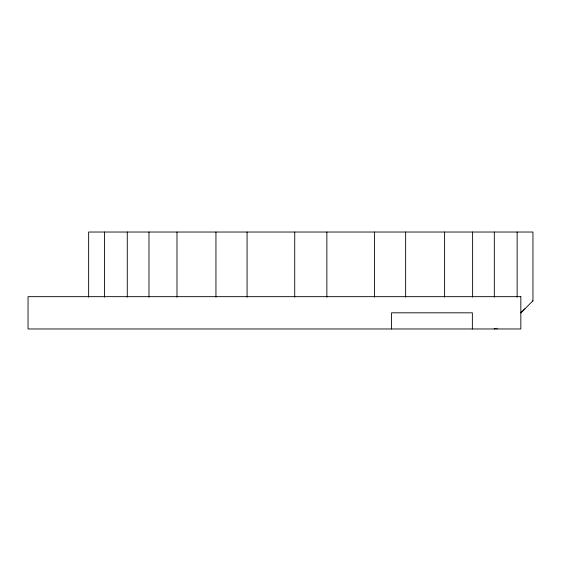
<?xml version="1.0" encoding="UTF-8"?>
<svg xmlns="http://www.w3.org/2000/svg" width="561" height="561" viewBox="0 0 561 561"><rect width="100%" height="100%" fill="white"/><g stroke="black" fill="none" stroke-linecap="round" stroke-linejoin="round"><path stroke-width="0.84" d="M520.832 312.814L532.95 300.822L532.95 232.03L88.638 232.03L88.638 297.176M520.973 312.814L524.872 308.901M532.396 301.376L532.95 300.822M495.58 328.423L494.171 328.97M517.13 232.03L517.13 297.176M496.99 328.213L496.99 328.97M494.318 232.03L494.318 297.176M472.614 232.03L472.614 297.176M472.362 328.97L472.362 312.814L391.578 312.814L391.578 328.97M444.607 232.03L444.607 297.176M405.645 232.03L405.645 297.176M374.517 232.03L374.517 297.176M326.86 232.03L326.86 297.176M294.728 232.03L294.728 297.176M247.071 232.03L247.071 297.176M215.943 232.03L215.943 297.176M176.981 232.03L176.981 297.176M148.974 232.03L148.974 297.176M127.27 232.03L127.27 297.176M104.458 232.03L104.458 297.176M520.832 296.657L28.05 296.657L28.05 328.97L520.832 328.97L520.832 296.657"/></g></svg>
